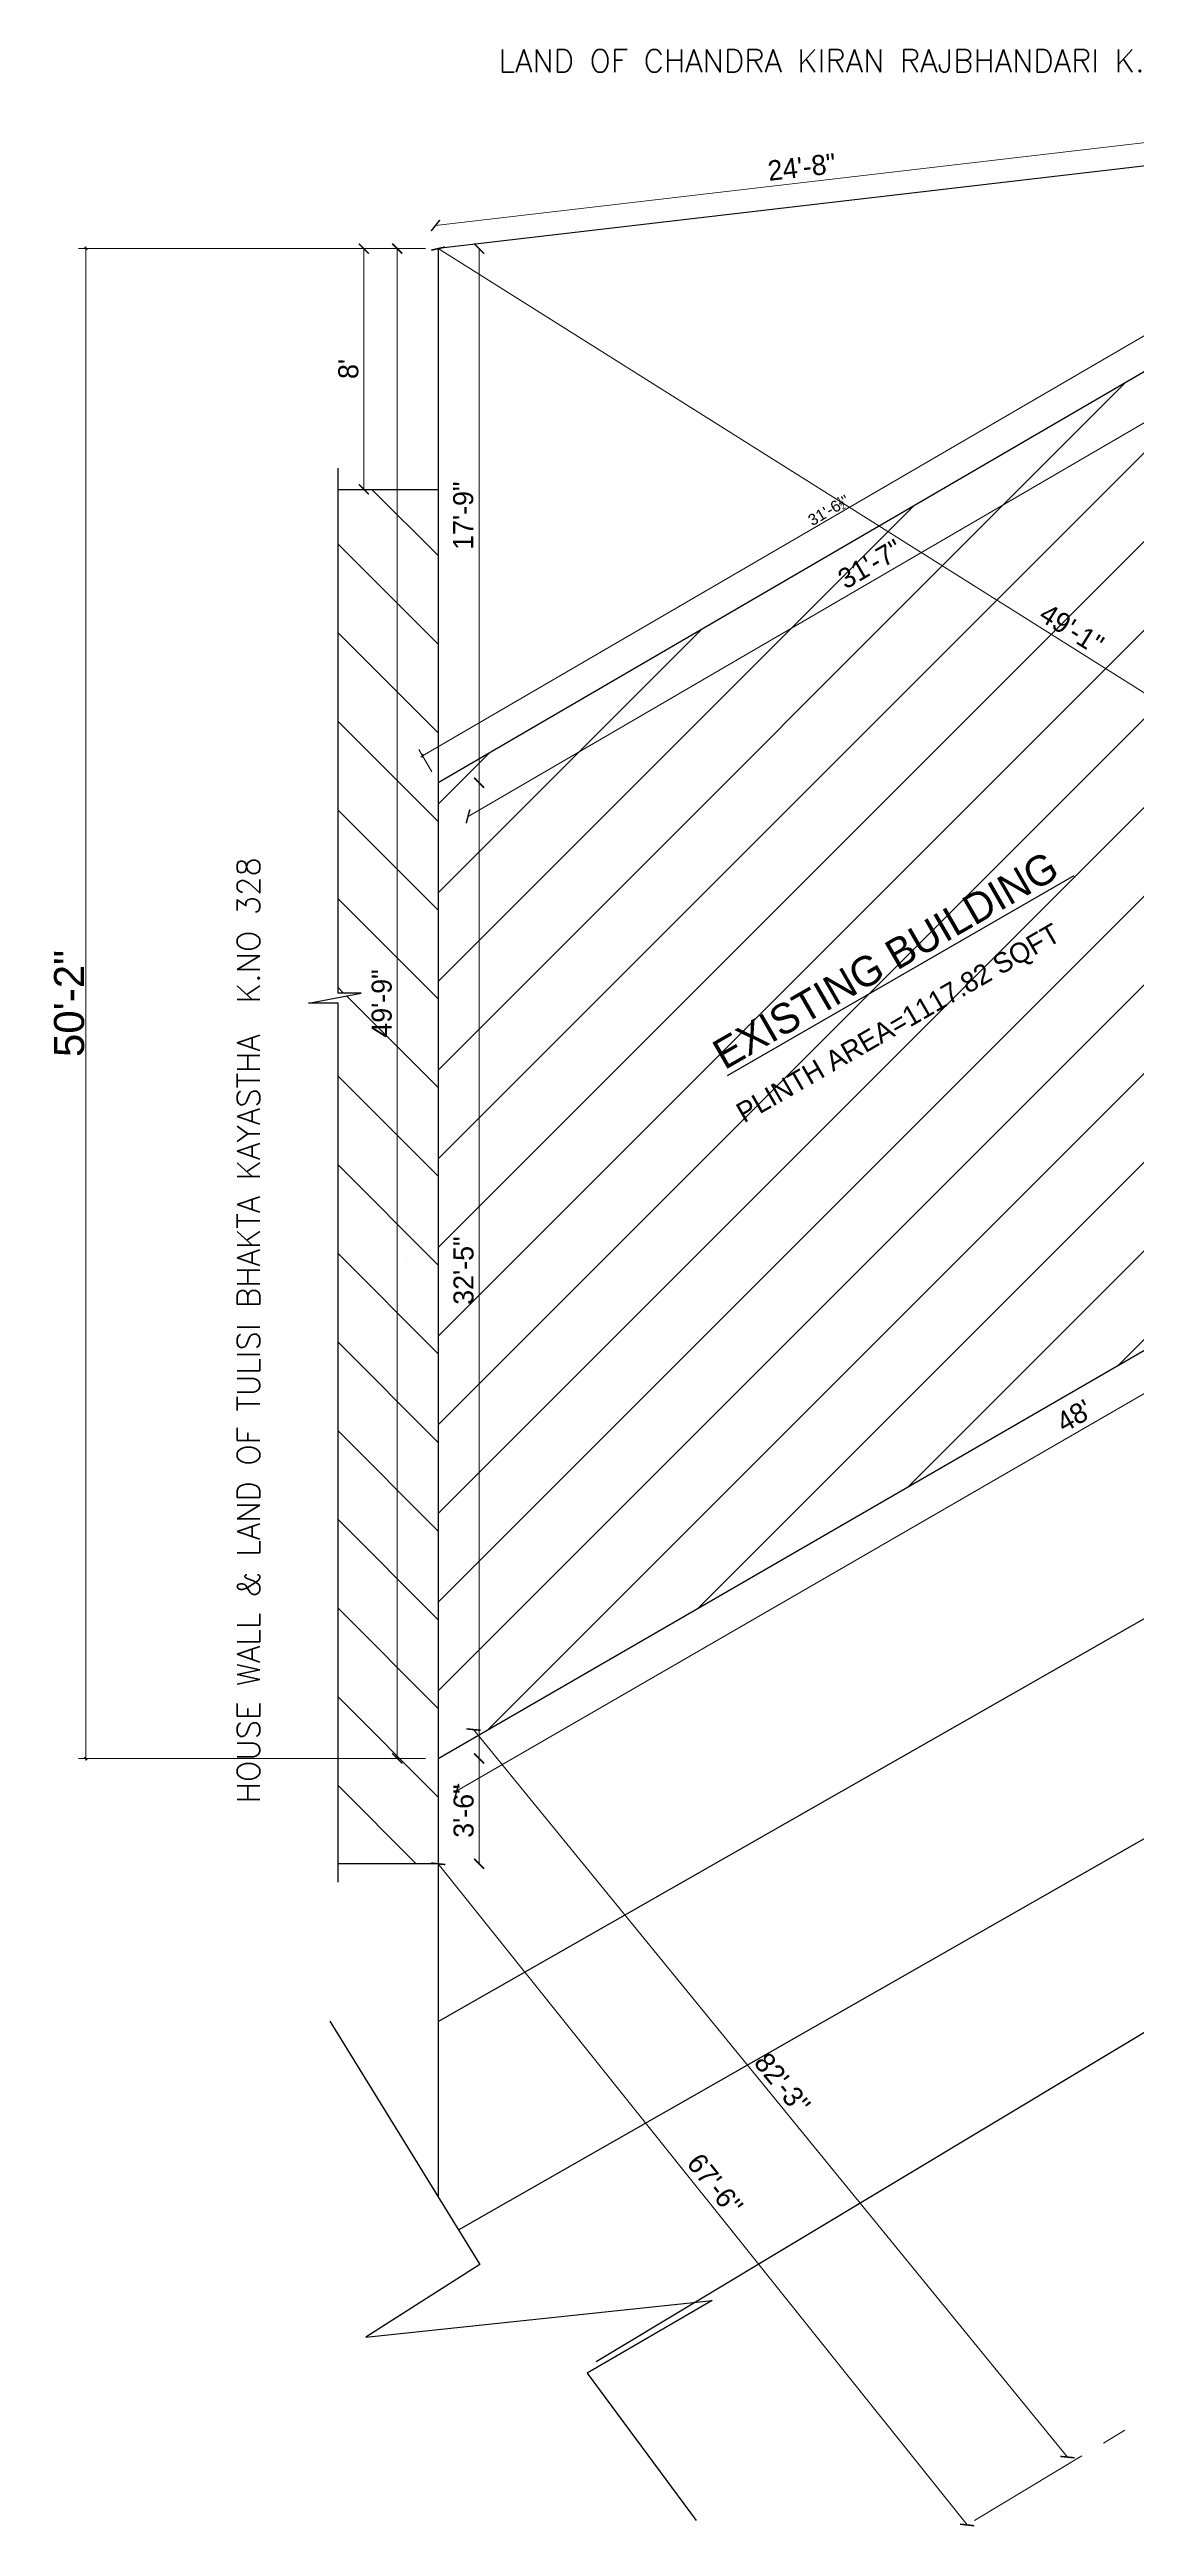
# Model space of a CAD drawing. Header units: inches. Extents: x 4069 to 291496, y -47643 to 12535.
# Drawn here: x 24077 to 24511, y -216 to 771 of the extents above; entities that cross this region are included whole.
import ezdxf

# ---------------------------------------------------------------- set-up
doc = ezdxf.new("R2010")
doc.units = ezdxf.units.IN
doc.header["$LTSCALE"] = 5
doc.header["$MEASUREMENT"] = 0
doc.linetypes.add('CENTER', pattern=[2, 1.25, -0.25, 0.25, -0.25])
doc.layers.add('A-WALL', color=7, linetype='Continuous', lineweight=9)
doc.layers.add('HATCH', color=253, linetype='Continuous', lineweight=0)
for name, color, linetype in [('DIM', 5, 'Continuous'), ('TEXT', 6, 'Continuous'), ('WALL', 7, 'Continuous')]:
    doc.layers.add(name, color=color, linetype=linetype)
doc.layers.add('dim line', color=7, linetype='Continuous', lineweight=15, true_color=0xfab2b2)
doc.styles.add('ROMANS', font='romans.shx', dxfattribs={"width": 0.8})
doc.styles.get("Standard").update_dxf_attribs({"font": 'arial.ttf'})
doc.styles.add('tt', font='stylu.ttf', dxfattribs={"height": 8})
doc.dimstyles.new('Copy(2) of STANDARD', dxfattribs={"dimtxt": 2, "dimasz": 4, "dimexe": 0, "dimexo": 0, "dimgap": 2, "dimtad": 1, "dimdec": 0, "dimzin": 0, "dimdsep": 46, "dimlunit": 3, "dimtxsty": 'tt', "dimblk": 'ARCHTICK', "dimcen": 0.0505, "dimse1": 1, "dimse2": 1, "dimclrd": 5, "dimclre": 5, "dimclrt": 7, "dimadec": 1, "dimazin": 0, "dimtm": 1e-09, "dimtfac": 1, "dimtdec": 0, "dimtofl": 0, "dimtmove": 1, "dimatfit": 3, "dimfxl": 1, "dimtolj": 2, "dimtzin": 0, "dimlwd": 13, "dimarcsym": 0})
doc.dimstyles.new('Standard$0', dxfattribs={"dimtxt": 6, "dimasz": 4, "dimexe": 3, "dimexo": 6, "dimgap": 3, "dimtad": 1, "dimdec": 1, "dimzin": 0, "dimdsep": 46, "dimlunit": 4, "dimtxsty": 'Standard', "dimcen": 0.09, "dimclrd": 6, "dimclre": 6, "dimclrt": 7, "dimadec": 0, "dimazin": 0, "dimtfac": 1, "dimtdec": 1, "dimtix": 1, "dimtofl": 0, "dimtmove": 1, "dimatfit": 3, "dimfxl": 1, "dimtolj": 1, "dimtzin": 0, "dimlwd": 18, "dimlwe": 18, "dimarcsym": 0})

# ---------------------------------------------------------------- blocks, each defined once
blk = doc.blocks.new('_ArchTick')
at = {"color": 0, "linetype": 'ByBlock', "const_width": 0.15}
blk.add_lwpolyline([(-0.5, -0.5), (0.5, 0.5)], dxfattribs=at)
blk = doc.blocks.new('*D1504')
at = {"layer": 'Defpoints', "color": 0, "ltscale": 5, "transparency": 16777216}
for p in [(24232.35, 691.83), (24731.07, 378.03), (24731.07, 378.03)]:
    blk.add_point(p, dxfattribs=at)
at = {"layer": 'DIM', "color": 5, "lineweight": 13, "ltscale": 5, "transparency": 16777216}
blk.add_line((24232.35, 691.83), (24731.07, 378.03), dxfattribs=at)
at = {"layer": 'DIM', "color": 5, "lineweight": 13, "ltscale": 5, "transparency": 16777216, "xscale": 4, "yscale": 4, "zscale": 4}
for p, rotation in [((24232.35, 691.83), 147.8211343331413), ((24731.07, 378.03), 327.8211343331413)]:
    blk.add_blockref('_ArchTick', p, dxfattribs=dict(at, rotation=rotation))
at = {"layer": 'DIM', "color": 7, "ltscale": 5, "transparency": 16777216, "insert": (24485, 540.16), "char_height": 8, "attachment_point": 5, "rotation": 327.82113, "style": 'tt'}
blk.add_mtext('\\A2;49\'-1"', dxfattribs=at)
blk = doc.blocks.new('*D1506')
at = {"layer": 'Defpoints', "color": 0, "ltscale": 5, "transparency": 16777216}
for p in [(24524.89, 735.31), (24525.97, 726.1), (24232.35, 691.83)]:
    blk.add_point(p, dxfattribs=at)
at = {"layer": 'DIM', "color": 5, "lineweight": 13, "ltscale": 5, "transparency": 16777216}
blk.add_line((24231.28, 701.04), (24524.89, 735.31), dxfattribs=at)
at = {"layer": 'DIM', "color": 5, "lineweight": 13, "ltscale": 5, "transparency": 16777216, "xscale": 4, "yscale": 4, "zscale": 4}
for p, rotation in [((24524.89, 735.31), 6.656485109489094), ((24231.28, 701.04), 186.6564851094891)]:
    blk.add_blockref('_ArchTick', p, dxfattribs=dict(at, rotation=rotation))
at = {"layer": 'DIM', "color": 7, "ltscale": 5, "transparency": 16777216, "insert": (24377.37, 724.31), "char_height": 8, "attachment_point": 5, "rotation": 6.65649, "style": 'tt'}
blk.add_mtext('\\A2;24\'-8"', dxfattribs=at)
blk = doc.blocks.new('*D1507')
at = {"layer": 'Defpoints', "color": 0, "ltscale": 5, "transparency": 16777216}
for p in [(24216.02, 691.83), (24232.35, 691.83), (24232.35, 89.83)]:
    blk.add_point(p, dxfattribs=at)
at = {"layer": 'DIM', "color": 5, "lineweight": 13, "ltscale": 5, "transparency": 16777216}
blk.add_line((24216.02, 89.83), (24216.02, 691.83), dxfattribs=at)
at = {"layer": 'DIM', "color": 5, "lineweight": 13, "ltscale": 5, "transparency": 16777216, "xscale": 4, "yscale": 4, "zscale": 4}
for p, rotation in [((24216.02, 691.83), 90), ((24216.02, 89.83), 270)]:
    blk.add_blockref('_ArchTick', p, dxfattribs=dict(at, rotation=rotation))
at = {"layer": 'DIM', "color": 7, "ltscale": 5, "transparency": 16777216, "insert": (24209.85, 390.83), "char_height": 8, "attachment_point": 5, "rotation": 90, "style": 'tt'}
blk.add_mtext('\\A2;49\'-9"', dxfattribs=at)
blk = doc.blocks.new('*D1509')
at = {"layer": 'Defpoints', "color": 0, "ltscale": 5, "transparency": 16777216}
for p in [(24232.35, 89.83), (24483.32, -188.73), (24469.22, -200.24)]:
    blk.add_point(p, dxfattribs=at)
at = {"layer": 'DIM', "color": 5, "lineweight": 13, "ltscale": 5, "transparency": 16777216}
blk.add_line((24246.45, 101.34), (24483.32, -188.73), dxfattribs=at)
at = {"layer": 'DIM', "color": 5, "lineweight": 13, "ltscale": 5, "transparency": 16777216, "xscale": 4, "yscale": 4, "zscale": 4}
for p, rotation in [((24246.45, 101.34), 129.2346719250575), ((24483.32, -188.73), 309.2346719250575)]:
    blk.add_blockref('_ArchTick', p, dxfattribs=dict(at, rotation=rotation))
at = {"layer": 'DIM', "color": 7, "ltscale": 5, "transparency": 16777216, "insert": (24369.64, -39.81), "char_height": 8, "attachment_point": 5, "rotation": 309.23467, "style": 'tt'}
blk.add_mtext("\\A2;82'-3''", dxfattribs=at)
blk = doc.blocks.new('*D1513')
at = {"layer": 'Defpoints', "color": 0, "ltscale": 5, "transparency": 16777216}
for p in [(24232.35, 47.83), (24443.35, -215.78), (24443.35, -215.78)]:
    blk.add_point(p, dxfattribs=at)
at = {"layer": 'DIM', "color": 5, "lineweight": 13, "ltscale": 5, "transparency": 16777216}
blk.add_line((24232.35, 47.83), (24443.35, -215.78), dxfattribs=at)
at = {"layer": 'DIM', "color": 5, "lineweight": 13, "ltscale": 5, "transparency": 16777216, "xscale": 4, "yscale": 4, "zscale": 4}
for p, rotation in [((24232.35, 47.83), 128.6745829796092), ((24443.35, -215.78), 308.6745829796092)]:
    blk.add_blockref('_ArchTick', p, dxfattribs=dict(at, rotation=rotation))
at = {"layer": 'DIM', "color": 7, "ltscale": 5, "transparency": 16777216, "insert": (24342.76, -80.04), "char_height": 8, "attachment_point": 5, "rotation": 308.67458, "style": 'tt'}
blk.add_mtext("\\A2;67'-6''", dxfattribs=at)
blk = doc.blocks.new('*D1518')
at = {"layer": 'Defpoints', "color": 0, "ltscale": 5, "transparency": 16777216}
for p in [(24232.35, 691.83), (24248.66, 691.83), (24232.35, 478.83)]:
    blk.add_point(p, dxfattribs=at)
at = {"layer": 'DIM', "color": 5, "lineweight": 13, "ltscale": 5, "transparency": 16777216}
blk.add_line((24248.66, 478.83), (24248.66, 691.83), dxfattribs=at)
at = {"layer": 'DIM', "color": 5, "lineweight": 13, "ltscale": 5, "transparency": 16777216, "xscale": 4, "yscale": 4, "zscale": 4}
for p, rotation in [((24248.66, 691.83), 90), ((24248.66, 478.83), 270)]:
    blk.add_blockref('_ArchTick', p, dxfattribs=dict(at, rotation=rotation))
at = {"layer": 'DIM', "color": 7, "ltscale": 5, "transparency": 16777216, "insert": (24242.38, 585.33), "char_height": 8, "attachment_point": 5, "rotation": 90, "style": 'tt'}
blk.add_mtext('\\A2;17\'-9"', dxfattribs=at)
blk = doc.blocks.new('*D1519')
at = {"layer": 'Defpoints', "color": 0, "ltscale": 5, "transparency": 16777216}
for p in [(24263.06, 478.83), (24248.66, 89.83), (24263.06, 89.83)]:
    blk.add_point(p, dxfattribs=at)
at = {"layer": 'DIM', "color": 5, "lineweight": 13, "ltscale": 5, "transparency": 16777216}
blk.add_line((24248.66, 478.83), (24248.66, 89.83), dxfattribs=at)
at = {"layer": 'DIM', "color": 5, "lineweight": 13, "ltscale": 5, "transparency": 16777216, "xscale": 4, "yscale": 4, "zscale": 4}
for p, rotation in [((24248.66, 478.83), 90), ((24248.66, 89.83), 270)]:
    blk.add_blockref('_ArchTick', p, dxfattribs=dict(at, rotation=rotation))
at = {"layer": 'DIM', "color": 7, "ltscale": 5, "transparency": 16777216, "insert": (24242.49, 284.33), "char_height": 8, "attachment_point": 5, "rotation": 90, "style": 'tt'}
blk.add_mtext('\\A2;32\'-5"', dxfattribs=at)
blk = doc.blocks.new('*D1521')
at = {"layer": 'Defpoints', "color": 0, "ltscale": 5, "transparency": 16777216}
for p in [(24559.47, 676.25), (24571.37, 655.82), (24232.35, 485.85)]:
    blk.add_point(p, dxfattribs=at)
at = {"layer": 'DIM', "color": 5, "lineweight": 13, "ltscale": 5, "transparency": 16777216}
blk.add_line((24244.24, 465.42), (24571.37, 655.82), dxfattribs=at)
at = {"layer": 'DIM', "color": 5, "lineweight": 13, "ltscale": 5, "transparency": 16777216, "xscale": 4, "yscale": 4, "zscale": 4}
for p, rotation in [((24571.37, 655.82), 30.20167562402278), ((24244.24, 465.42), 210.2016756240228)]:
    blk.add_blockref('_ArchTick', p, dxfattribs=dict(at, rotation=rotation))
at = {"layer": 'DIM', "color": 7, "ltscale": 5, "transparency": 16777216, "insert": (24404.64, 566.05), "char_height": 8, "attachment_point": 5, "rotation": 30.20168, "style": 'tt'}
blk.add_mtext('\\A2;31\'-7"', dxfattribs=at)
blk = doc.blocks.new('*D1522')
at = {"layer": 'Defpoints', "color": 0, "ltscale": 5, "transparency": 16777216}
for p in [(24731.07, 378.03), (24738.5, 365.17), (24232.35, 89.83)]:
    blk.add_point(p, dxfattribs=at)
at = {"layer": 'DIM', "color": 5, "lineweight": 13, "ltscale": 5, "transparency": 16777216}
blk.add_line((24239.78, 76.97), (24738.5, 365.17), dxfattribs=at)
at = {"layer": 'DIM', "color": 5, "lineweight": 13, "ltscale": 5, "transparency": 16777216, "xscale": 4, "yscale": 4, "zscale": 4}
for p, rotation in [((24738.5, 365.17), 30.02282740668969), ((24239.78, 76.97), 210.0228274066897)]:
    blk.add_blockref('_ArchTick', p, dxfattribs=dict(at, rotation=rotation))
at = {"layer": 'DIM', "color": 7, "ltscale": 5, "transparency": 16777216, "insert": (24486.05, 226.42), "char_height": 8, "attachment_point": 5, "rotation": 30.02283, "style": 'tt'}
blk.add_mtext("\\A2;48'", dxfattribs=at)
blk = doc.blocks.new('*D1523')
at = {"layer": 'Defpoints', "color": 0, "ltscale": 5, "transparency": 16777216}
for p in [(24260.86, 89.83), (24248.66, 47.83), (24260.86, 47.83)]:
    blk.add_point(p, dxfattribs=at)
at = {"layer": 'DIM', "color": 5, "lineweight": 13, "ltscale": 5, "transparency": 16777216}
blk.add_line((24248.66, 89.83), (24248.66, 47.83), dxfattribs=at)
at = {"layer": 'DIM', "color": 5, "lineweight": 13, "ltscale": 5, "transparency": 16777216, "xscale": 4, "yscale": 4, "zscale": 4}
for p, rotation in [((24248.66, 89.83), 90), ((24248.66, 47.83), 270)]:
    blk.add_blockref('_ArchTick', p, dxfattribs=dict(at, rotation=rotation))
at = {"layer": 'DIM', "color": 7, "ltscale": 5, "transparency": 16777216, "insert": (24242.51, 68.83), "char_height": 8, "attachment_point": 5, "rotation": 90, "style": 'tt'}
blk.add_mtext('\\A2;3\'-6"', dxfattribs=at)
blk = doc.blocks.new('*D1524')
at = {"layer": 'Defpoints', "color": 0, "ltscale": 5, "transparency": 16777216}
for p in [(24202.68, 691.83), (24232.35, 691.83), (24218.81, 595.83)]:
    blk.add_point(p, dxfattribs=at)
at = {"layer": 'DIM', "color": 5, "lineweight": 13, "ltscale": 5, "transparency": 16777216}
blk.add_line((24202.68, 595.83), (24202.68, 691.83), dxfattribs=at)
at = {"layer": 'DIM', "color": 5, "lineweight": 13, "ltscale": 5, "transparency": 16777216, "xscale": 4, "yscale": 4, "zscale": 4}
for p, rotation in [((24202.68, 691.83), 90), ((24202.68, 595.83), 270)]:
    blk.add_blockref('_ArchTick', p, dxfattribs=dict(at, rotation=rotation))
at = {"layer": 'DIM', "color": 7, "ltscale": 5, "transparency": 16777216, "insert": (24196.54, 643.83), "char_height": 8, "attachment_point": 5, "rotation": 90, "style": 'tt'}
blk.add_mtext("\\A2;8'", dxfattribs=at)
blk = doc.blocks.new('oblique')
at = {"color": 0, "lineweight": -2}
blk.add_line((0.25, 0.25), (-0.25, -0.25), dxfattribs=at)
at = {"layer": 'dim line', "lineweight": 9}
for p, q in [((-0.4375, 0), (0.4375, 0)), ((0, 0.4375), (0, -0.4375))]:
    blk.add_line(p, q, dxfattribs=at)
blk = doc.blocks.new('*D1532')
at = {"layer": 'A-WALL', "color": 47, "lineweight": 0, "ltscale": 5, "transparency": 16777216}
for p, q in [((24227.35, 691.83), (24088.83, 691.83)), ((24227.35, 89.83), (24088.83, 89.83))]:
    blk.add_line(p, q, dxfattribs=at)
at = {"layer": 'A-WALL', "color": 33, "lineweight": 0, "ltscale": 5, "transparency": 16777216}
blk.add_line((24091.83, 691.83), (24091.83, 89.83), dxfattribs=at)
at = {"layer": 'Defpoints', "color": 0, "ltscale": 5, "transparency": 16777216}
for p in [(24232.35, 691.83), (24091.83, 89.83), (24232.35, 89.83)]:
    blk.add_point(p, dxfattribs=at)
at = {"layer": 'A-WALL', "color": 33, "lineweight": 0, "ltscale": 5, "transparency": 16777216, "xscale": 2, "yscale": 2, "zscale": 2}
for p, rotation in [((24091.83, 691.83), 90), ((24091.83, 89.83), 270)]:
    blk.add_blockref('oblique', p, dxfattribs=dict(at, rotation=rotation))
at = {"layer": 'A-WALL', "color": 7, "ltscale": 5, "transparency": 16777216, "insert": (24085.2, 390.83), "char_height": 12, "attachment_point": 5, "rotation": 90}
blk.add_mtext('\\A1;50\'-2"', dxfattribs=at)
blk = doc.blocks.new('_OBLIQUE')
at = {"color": 0, "linetype": 'ByBlock'}
blk.add_line((-0.5, -0.5), (0.5, 0.5), dxfattribs=at)
blk = doc.blocks.new('*D1533')
at = {"layer": 'A-WALL', "color": 47, "lineweight": 0, "ltscale": 5, "transparency": 16777216}
for p, q in [((24556.96, 673.56), (24551.72, 682.56)), ((24229.83, 483.15), (24224.59, 492.16))]:
    blk.add_line(p, q, dxfattribs=at)
at = {"layer": 'A-WALL', "color": 33, "lineweight": 0, "ltscale": 5, "transparency": 16777216}
blk.add_line((24553.23, 679.97), (24226.1, 489.57), dxfattribs=at)
at = {"layer": 'Defpoints', "color": 0, "ltscale": 5, "transparency": 16777216}
for p in [(24559.47, 669.24), (24226.1, 489.57), (24232.35, 478.83)]:
    blk.add_point(p, dxfattribs=at)
at = {"layer": 'A-WALL', "color": 33, "lineweight": 0, "ltscale": 5, "transparency": 16777216, "xscale": 2, "yscale": 2, "zscale": 2}
for p, rotation in [((24553.23, 679.97), 30.20167562402474), ((24226.1, 489.57), 210.2016756240247)]:
    blk.add_blockref('oblique', p, dxfattribs=dict(at, rotation=rotation))
at = {"layer": 'A-WALL', "color": 7, "ltscale": 5, "transparency": 16777216, "insert": (24388.07, 587.51), "char_height": 4.5, "attachment_point": 5, "rotation": 30.20168}
blk.add_mtext('\\A1;31\'-6{\\H0.5x;\\S1/2;}"', dxfattribs=at)

msp = doc.modelspace()

# ---------------------------------------------------------------- hatches: boundary and pattern name
at = {"layer": 'HATCH', "ltscale": 5}
h = msp.add_hatch(dxfattribs=at)
h.set_pattern_fill('ANSI31', color=256, scale=200, style=0)
h.set_pattern_definition([(45, (3878.787, 4229.096), (-17.67767, 17.67767), [])])
h.paths.add_polyline_path([(24559.47438, 669.23545), (24232.35016, 478.8318), (24232.35016, 129.09796), (24232.35016, 89.8318), (24731.06601, 378.03052)])
h.paths.add_polyline_path([(24638.85699, 503.18468), (24657.42616, 471.0515), (24673.47501, 480.32583), (24654.90583, 512.45901)], flags=24)
h.paths.add_polyline_path([(24464.54558, 542.28426), (24495.95742, 522.51935), (24505.82896, 538.20792), (24474.41712, 557.97283)], flags=24)
h.paths.add_polyline_path([(24251.59099, 265.74908), (24251.59099, 302.86182), (24233.05512, 302.86182), (24233.05512, 265.74908)], flags=24)
h.paths.add_polyline_path([(24393.10392, 548.9374), (24425.17897, 567.60679), (24415.85459, 583.6266), (24383.77953, 564.95721)], flags=24)
h.paths.add_polyline_path([(24353.80624, 339.55975), (24499.04491, 423.41333), (24492.54418, 434.67293), (24347.3055, 350.81935)], flags=24)
h.paths.add_polyline_path([(24345.61966, 359.60444), (24489.89848, 442.90386), (24480.52293, 459.14278), (24336.24411, 375.84337)], flags=24)
h = msp.add_hatch(dxfattribs=at)
h.set_pattern_fill('ANSI31', color=256, scale=200, angle=90, style=0)
h.set_pattern_definition([(135, (3148.223, -14444.294), (-17.67767, -17.67767), [])])
h.paths.add_polyline_path([(24232.35016, 595.8318), (24192.40356, 595.8318), (24192.40356, 395.00842), (24201.66348, 395.00842), (24180.66593, 390.98569), (24192.40356, 390.98569), (24192.40356, 47.8318), (24232.35016, 47.8318), (24232.35016, 129.09796)])
h.paths.add_polyline_path([(24203.67926, 397.95902), (24203.67926, 417.97074), (24216.02479, 417.97074), (24216.02479, 397.95902)], flags=24)

# ---------------------------------------------------------------- linework, layer by layer
at = {"layer": 'DIM', "ltscale": 5}
msp.add_line((24220.10795, 289.42029), (24220.10795, 289.42029), dxfattribs=at)
at = {"layer": 'HATCH', "linetype": 'CENTER', "ltscale": 8}
msp.add_line((24446.25778, -214.03231), (25306.47778, 302.74729), dxfattribs=at)
at = {"layer": 'WALL', "ltscale": 5}
for p, q in [((24525.96833, 726.09796), (24232.35016, 691.8318)), ((24232.35016, 691.8318), (24232.35016, 129.09796)), ((24559.47438, 669.23545), (24232.35016, 478.8318)), ((24192.40356, 395.00842), (24192.40356, 604.32079)), ((24192.40356, 595.8318), (24232.35016, 595.8318)), ((24295.41266, -150.66466), (25225.24829, 407.93672)), ((24180.66593, 390.98569), (24201.66348, 395.00842)), ((24192.40356, 390.98569), (24180.66593, 390.98569)), ((24201.66348, 395.00842), (24192.40356, 395.00842)), ((24192.40356, 40.45427), (24192.40356, 390.98569)), ((24232.35016, 89.8318), (24731.06601, 378.03052)), ((24232.35016, -15.1103), (24766.66978, 289.78848)), ((24240.5071, -98.09076), (24816.72418, 230.71597)), ((24232.35016, 129.09796), (24232.35016, -84.88565)), ((24232.35016, 47.8318), (24192.40356, 47.8318))]:
    msp.add_line(p, q, dxfattribs=at)
msp.add_lwpolyline([(24189.10105, -14.87052), (24249.0257, -111.88136), (24203.43571, -140.94072), (24341.59898, -126.23873), (24291.76958, -155.26575), (24335.17963, -214.03231)], dxfattribs=at)

# ---------------------------------------------------------------- texts
at = {"layer": 'TEXT', "lineweight": 9, "style": 'ROMANS'}
msp.add_text('LAND OF CHANDRA KIRAN RAJBHANDARI K.NO 366', height=9, dxfattribs=at).set_placement((24256.46069, 762.19435))
msp.add_text('HOUSE WALL & LAND OF TULISI BHAKTA KAYASTHA  K.NO 328', height=9, rotation=90, dxfattribs=at).set_placement((24161.20037, 71.94905))
at = {"layer": 'TEXT', "linetype": 'ByBlock', "style": 'tt'}
msp.add_text('%%UEXISTING BUILDING ', height=12, rotation=30, dxfattribs=at).set_placement((24346.58347, 364.18544))
at = {"layer": 'TEXT', "lineweight": 70, "style": 'tt'}
msp.add_text('PLINTH AREA=1117.82 SQFT', height=8, rotation=30, dxfattribs=at).set_placement((24354.31241, 343.01685))

# ---------------------------------------------------------------- dimensions: what is measured, and where the dimension line sits
at = {"layer": 'A-WALL', "ltscale": 5}
dim = msp.add_linear_dim(base=(24091.83051, 89.8318), p1=(24232.35016, 691.8318), p2=(24232.35016, 89.8318), angle=90, dimstyle='Standard$0', override={"dimtxt": 12, "dimasz": 2, "dimexo": 5, "dimgap": 0.5, "dimzin": 12, "dimpost": '\\X', "dimblk": 'oblique', "dimcen": 3, "dimclrd": 33, "dimclre": 47, "dimtfac": 0.5, "dimfxl": 3, "dimlwd": 0, "dimlwe": 0}, dxfattribs=at)
dim.commit()
dim.dimension.update_dxf_attribs({"geometry": '*D1532', "text_midpoint": (24085.20364, 390.8318)})
dim = msp.add_aligned_dim(p1=(24559.47438, 669.23545), p2=(24232.35016, 478.8318), distance=-12.4202, dimstyle='Standard$0', override={"dimtxt": 4.5, "dimasz": 2, "dimexo": 5, "dimgap": 0.5, "dimzin": 12, "dimpost": '\\X', "dimblk": 'oblique', "dimcen": 3, "dimclrd": 33, "dimclre": 47, "dimtfac": 0.5, "dimfxl": 3, "dimlwd": 0, "dimlwe": 0}, dxfattribs=at)
dim.commit()
dim.dimension.update_dxf_attribs({"geometry": '*D1533', "text_midpoint": (24388.06763, 587.51117)})
at = {"layer": 'DIM', "ltscale": 5}
for p1, p2, distance, picture, middle in [((24232.35016, 691.8318), (24525.96833, 726.09796), 9.27099, '*D1506', (24377.36838, 724.31035)), ((24232.35016, 691.8318), (24731.06601, 378.03052), 0, '*D1504', (24484.9986, 540.16069)), ((24232.35016, 485.85112), (24559.47438, 676.25477), -23.6436, '*D1521', (24404.64344, 566.0523)), ((24232.35016, 89.8318), (24731.06601, 378.03052), -14.85764, '*D1522', (24486.05059, 226.41664))]:
    dim = msp.add_aligned_dim(p1=p1, p2=p2, distance=distance, dimstyle='Copy(2) of STANDARD', dxfattribs=at)
    dim.commit()
    dim.dimension.update_dxf_attribs({"geometry": picture, "text_midpoint": middle})
for base, p1, p2, picture, middle in [((24202.68234, 691.8318), (24218.81498, 595.8318), (24232.35016, 691.8318), '*D1524', (24196.54471, 643.8318)), ((24248.66273, 691.8318), (24232.35016, 478.8318), (24232.35016, 691.8318), '*D1518', (24242.37576, 585.3318)), ((24248.66273, 89.8318), (24263.05885, 478.8318), (24263.05885, 89.8318), '*D1519', (24242.48996, 284.3318)), ((24248.66273, 47.8318), (24260.85925, 89.8318), (24260.85925, 47.8318), '*D1523', (24242.51339, 68.8318))]:
    dim = msp.add_linear_dim(base=base, p1=p1, p2=p2, angle=90, dimstyle='Copy(2) of STANDARD', dxfattribs=at)
    dim.commit()
    dim.dimension.update_dxf_attribs({"geometry": picture, "text_midpoint": middle})
dim = msp.add_linear_dim(base=(24216.02479, 691.8318), p1=(24232.35016, 89.8318), p2=(24232.35016, 691.8318), angle=90, text='49\'-9"', dimstyle='Copy(2) of STANDARD', dxfattribs=at)
dim.commit()
dim.dimension.update_dxf_attribs({"geometry": '*D1507', "text_midpoint": (24209.84617, 390.8318)})
for p1, p2, distance, text, picture, middle in [((24232.35016, 89.8318), (24469.21832, -200.2387), 18.20032, "82'-3''", '*D1509', (24369.64003, -39.80604)), ((24232.35016, 47.8318), (24443.3503, -215.77899), 0, "67'-6''", '*D1513', (24342.75851, -80.04489))]:
    dim = msp.add_aligned_dim(p1=p1, p2=p2, distance=distance, text=text, dimstyle='Copy(2) of STANDARD', dxfattribs=at)
    dim.commit()
    dim.dimension.update_dxf_attribs({"geometry": picture, "text_midpoint": middle})

doc.saveas('drawing.dxf')
